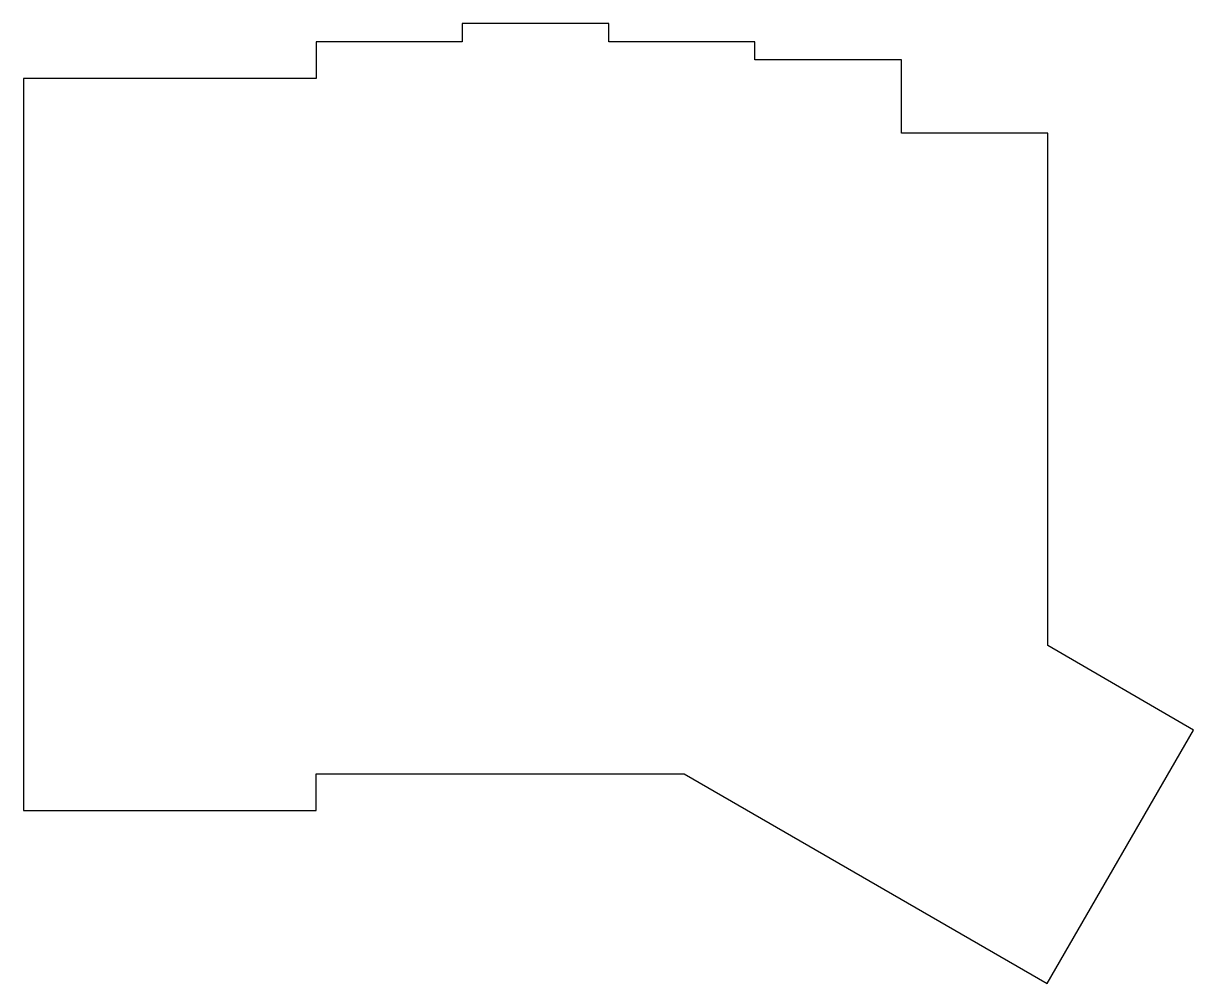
# Model space of a CAD drawing. Header units: millimetres. Extents: x -10 to 143, y -32 to 93.
import ezdxf

# ---------------------------------------------------------------- set-up
doc = ezdxf.new("R2010")
doc.units = ezdxf.units.MM
doc.layers.get('0').update_dxf_attribs({"linetype": 'CONTINUOUS'})

msp = doc.modelspace()

# ---------------------------------------------------------------- linework, layer by layer
for p, q in [((47.62, 92.87), (47.62, 90.49)), ((66.68, 92.87), (47.62, 92.87)), ((66.68, 90.49), (66.68, 92.87)), ((28.57, 90.49), (28.57, 85.72)), ((47.62, 90.49), (28.57, 90.49)), ((85.72, 90.49), (66.68, 90.49)), ((85.72, 88.11), (85.72, 90.49)), ((104.78, 88.11), (85.72, 88.11)), ((104.78, 78.58), (104.78, 88.11)), ((-9.52, 85.72), (-9.52, 66.68)), ((28.57, 85.72), (-9.52, 85.72)), ((123.83, 78.58), (104.78, 78.58)), ((123.83, 11.91), (123.83, 78.58)), ((-9.52, 66.68), (-9.52, 47.62)), ((-9.52, 47.62), (-9.52, 28.57)), ((-9.52, 28.57), (-9.52, -9.52)), ((142.83, 0.93), (123.83, 11.91)), ((123.78, -32.06), (142.83, 0.93)), ((28.57, -4.76), (76.5, -4.76)), ((28.57, -9.52), (28.57, -4.76)), ((76.5, -4.76), (123.78, -32.06)), ((-9.52, -9.52), (28.57, -9.52))]:
    msp.add_line(p, q)

doc.saveas('drawing.dxf')
